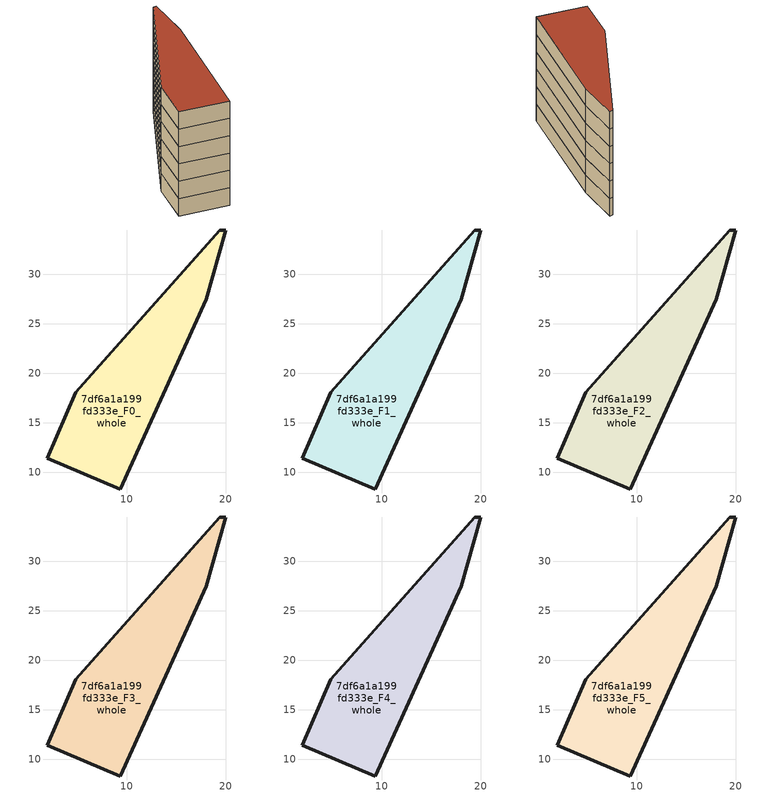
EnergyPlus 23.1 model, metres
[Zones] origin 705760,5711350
7df6a1a199fd333e_F0_whole
 floor ground (EU_floor_Construction): 20.02,34.48 18.03,27.49 9.34,8.28 1.95,11.39 4.84,18.06 19.42,34.5 z0
 wall outside (EU_wall_Construction): 19.42,34.5 4.84,18.06 1.95,11.39 9.34,8.28 18.03,27.49 20.02,34.48 19.42,34.5 z0:3
7df6a1a199fd333e_F1_whole
 floor to 7df6a1a199fd333e_F0_whole (EU_floor_Construction): 20.02,34.48 18.03,27.49 9.34,8.28 1.95,11.39 4.84,18.06 19.42,34.5 z3
 wall outside (EU_wall_Construction): 19.42,34.5 4.84,18.06 1.95,11.39 9.34,8.28 18.03,27.49 20.02,34.48 19.42,34.5 z3:6
7df6a1a199fd333e_F2_whole
 floor to 7df6a1a199fd333e_F1_whole (EU_floor_Construction): 20.02,34.48 18.03,27.49 9.34,8.28 1.95,11.39 4.84,18.06 19.42,34.5 z6
 wall outside (EU_wall_Construction): 19.42,34.5 4.84,18.06 1.95,11.39 9.34,8.28 18.03,27.49 20.02,34.48 19.42,34.5 z6:9
7df6a1a199fd333e_F3_whole
 floor to 7df6a1a199fd333e_F2_whole (EU_floor_Construction): 20.02,34.48 18.03,27.49 9.34,8.28 1.95,11.39 4.84,18.06 19.42,34.5 z9
 wall outside (EU_wall_Construction): 19.42,34.5 4.84,18.06 1.95,11.39 9.34,8.28 18.03,27.49 20.02,34.48 19.42,34.5 z9:12
7df6a1a199fd333e_F4_whole
 floor to 7df6a1a199fd333e_F3_whole (EU_floor_Construction): 20.02,34.48 18.03,27.49 9.34,8.28 1.95,11.39 4.84,18.06 19.42,34.5 z12
 wall outside (EU_wall_Construction): 19.42,34.5 4.84,18.06 1.95,11.39 9.34,8.28 18.03,27.49 20.02,34.48 19.42,34.5 z12:15
7df6a1a199fd333e_F5_whole
 floor to 7df6a1a199fd333e_F4_whole (EU_floor_Construction): 20.02,34.48 18.03,27.49 9.34,8.28 1.95,11.39 4.84,18.06 19.42,34.5 z15
 wall outside (EU_wall_Construction): 19.42,34.5 4.84,18.06 1.95,11.39 9.34,8.28 18.03,27.49 20.02,34.48 19.42,34.5 z15:18
 roof outside (EU_roof_Construction): 9.34,8.28 18.03,27.49 20.02,34.48 19.42,34.5 4.84,18.06 1.95,11.39 z18
[Building]
EU S2 Campaign: North Axis=0; Terrain=City; Solar Distribution=FullExterior
[Site:Location]
London: Latitude=51.5; Longitude=-0.5; Time Zone=0; Elevation=25
[SizingPeriod:WeatherFileDays]
AnnualSizingPeriod: Begin Month=1; Begin Day of Month=1; End Month=12; End Day of Month=31; Day of Week for Start Day=Monday; Use Weather File Daylight Saving Period=No; Use Weather File Rain and Snow Indicators=No
[MATERIAL]
EU_InternalMass_Material: Roughness=MediumRough; Thickness=0.1; Conductivity=1; Density=1800; Specific Heat=900; Thermal Absorptance=0.9; Solar Absorptance=0.7; Visible Absorptance=0.7
[MATERIAL:NOMASS] Roughness=MediumRough; Thermal Absorptance=0.9; Solar Absorptance=0.7; Visible Absorptance=0.7
Name | Thermal Resistance
EU_wall_NoMass | 1.04674
EU_roof_NoMass | 4.32442
EU_floor_NoMass | 2.04616
[CONSTRUCTION]
EU_wall_Construction: EU_wall_NoMass
EU_roof_Construction: EU_roof_NoMass
EU_floor_Construction: EU_floor_NoMass
EU_InternalMass_Construction: EU_InternalMass_Material
[ZONE] Type=1; Multiplier=1; Ceiling Height=autocalculate; Volume=470.048; Floor Area=autocalculate; Part of Total Floor Area=Yes
7df6a1a199fd333e_F0_whole; 7df6a1a199fd333e_F1_whole; 7df6a1a199fd333e_F2_whole; 7df6a1a199fd333e_F3_whole; 7df6a1a199fd333e_F4_whole; 7df6a1a199fd333e_F5_whole
[INTERNALMASS] Construction=EU_InternalMass_Construction; Surface Area=156.682
Name | Zone or ZoneList
7df6a1a199fd333e_F0_whole_EU_InternalMass | 7df6a1a199fd333e_F0_whole
7df6a1a199fd333e_F1_whole_EU_InternalMass | 7df6a1a199fd333e_F1_whole
7df6a1a199fd333e_F2_whole_EU_InternalMass | 7df6a1a199fd333e_F2_whole
7df6a1a199fd333e_F3_whole_EU_InternalMass | 7df6a1a199fd333e_F3_whole
7df6a1a199fd333e_F4_whole_EU_InternalMass | 7df6a1a199fd333e_F4_whole
7df6a1a199fd333e_F5_whole_EU_InternalMass | 7df6a1a199fd333e_F5_whole
[OTHEREQUIPMENT] Fuel Type=Electricity; Design Level Calculation Method=Watts/Area; Power per Zone Floor Area=1; Fraction Latent=0; Fraction Radiant=0; Fraction Lost=0; Carbon Dioxide Generation Rate=0; EndUse Subcategory=EU_Step8_InternalGains
Name | Zone or ZoneList or Space or SpaceList | Schedule
EU_Step8_InternalGain_7df6a1a199fd333e_F0_whole_f000 | 7df6a1a199fd333e_F0_whole | EU_Step8_GainSchedule_7df6a1a199fd333e_F0_whole_f000
EU_Step8_InternalGain_7df6a1a199fd333e_F1_whole_f000 | 7df6a1a199fd333e_F1_whole | EU_Step8_GainSchedule_7df6a1a199fd333e_F1_whole_f000
EU_Step8_InternalGain_7df6a1a199fd333e_F2_whole_f000 | 7df6a1a199fd333e_F2_whole | EU_Step8_GainSchedule_7df6a1a199fd333e_F2_whole_f000
EU_Step8_InternalGain_7df6a1a199fd333e_F3_whole_f000 | 7df6a1a199fd333e_F3_whole | EU_Step8_GainSchedule_7df6a1a199fd333e_F3_whole_f000
EU_Step8_InternalGain_7df6a1a199fd333e_F4_whole_f000 | 7df6a1a199fd333e_F4_whole | EU_Step8_GainSchedule_7df6a1a199fd333e_F4_whole_f000
EU_Step8_InternalGain_7df6a1a199fd333e_F5_whole_f000 | 7df6a1a199fd333e_F5_whole | EU_Step8_GainSchedule_7df6a1a199fd333e_F5_whole_f000
[ZONEVENTILATION:DESIGNFLOWRATE] Schedule=EU_AlwaysOn; Design Flow Rate Calculation Method=AirChanges/Hour; Air Changes per Hour=0.488719; Ventilation Type=Natural; Fan Pressure Rise=0; Fan Total Efficiency=1; Constant Term Coefficient=1; Temperature Term Coefficient=0; Velocity Term Coefficient=0; Velocity Squared Term Coefficient=0; Minimum Indoor Temperature=-100; Maximum Indoor Temperature=100; Delta Temperature=-100; Minimum Outdoor Temperature=-100; Maximum Outdoor Temperature=100; Maximum Wind Speed=40
Name | Zone or ZoneList or Space or SpaceList
EU_ConstantAir_7df6a1a199fd333e_F0_whole | 7df6a1a199fd333e_F0_whole
EU_ConstantAir_7df6a1a199fd333e_F1_whole | 7df6a1a199fd333e_F1_whole
EU_ConstantAir_7df6a1a199fd333e_F2_whole | 7df6a1a199fd333e_F2_whole
EU_ConstantAir_7df6a1a199fd333e_F3_whole | 7df6a1a199fd333e_F3_whole
EU_ConstantAir_7df6a1a199fd333e_F4_whole | 7df6a1a199fd333e_F4_whole
EU_ConstantAir_7df6a1a199fd333e_F5_whole | 7df6a1a199fd333e_F5_whole
[HVACTEMPLATE:THERMOSTAT] Constant Heating Setpoint=20; Constant Cooling Setpoint=50
EU_HeatOnly_7df6a1a199fd333e_F0_whole; EU_HeatOnly_7df6a1a199fd333e_F1_whole; EU_HeatOnly_7df6a1a199fd333e_F2_whole; EU_HeatOnly_7df6a1a199fd333e_F3_whole; EU_HeatOnly_7df6a1a199fd333e_F4_whole; EU_HeatOnly_7df6a1a199fd333e_F5_whole
[HVACTEMPLATE:ZONE:IDEALLOADSAIRSYSTEM] System Availability Schedule=EU_AlwaysOn; Maximum Heating Supply Air Temperature=50; Minimum Cooling Supply Air Temperature=13; Maximum Heating Supply Air Humidity Ratio=0.0156; Minimum Cooling Supply Air Humidity Ratio=0.0077; Heating Limit=NoLimit; Cooling Limit=NoLimit; Heating Availability Schedule=EU_AlwaysOn; Cooling Availability Schedule=EU_CoolingOff; Dehumidification Control Type=ConstantSensibleHeatRatio; Cooling Sensible Heat Ratio=0.7; Dehumidification Setpoint=60; Humidification Control Type=None; Humidification Setpoint=30; Outdoor Air Method=None; Outdoor Air Flow Rate per Person=0.00944; Outdoor Air Flow Rate per Zone Floor Area=0; Outdoor Air Flow Rate per Zone=0; Demand Controlled Ventilation Type=None; Outdoor Air Economizer Type=NoEconomizer; Heat Recovery Type=None; Sensible Heat Recovery Effectiveness=0.7; Latent Heat Recovery Effectiveness=0.65
Name | Template Thermostat
7df6a1a199fd333e_F0_whole | EU_HeatOnly_7df6a1a199fd333e_F0_whole
7df6a1a199fd333e_F1_whole | EU_HeatOnly_7df6a1a199fd333e_F1_whole
7df6a1a199fd333e_F2_whole | EU_HeatOnly_7df6a1a199fd333e_F2_whole
7df6a1a199fd333e_F3_whole | EU_HeatOnly_7df6a1a199fd333e_F3_whole
7df6a1a199fd333e_F4_whole | EU_HeatOnly_7df6a1a199fd333e_F4_whole
7df6a1a199fd333e_F5_whole | EU_HeatOnly_7df6a1a199fd333e_F5_whole
[SIZING:ZONE] Zone Cooling Design Supply Air Temperature Input Method=SupplyAirTemperature; Zone Cooling Design Supply Air Temperature=13; Zone Heating Design Supply Air Temperature Input Method=SupplyAirTemperature; Zone Heating Design Supply Air Temperature=50; Zone Cooling Design Supply Air Humidity Ratio=0.008; Zone Heating Design Supply Air Humidity Ratio=0.008; Cooling Design Air Flow Method=DesignDay; Cooling Design Air Flow Rate=0; Cooling Minimum Air Flow per Zone Floor Area=0.000762; Cooling Minimum Air Flow=0; Cooling Minimum Air Flow Fraction=0.2; Heating Design Air Flow Method=DesignDay; Heating Design Air Flow Rate=0; Heating Maximum Air Flow per Zone Floor Area=0.002032; Heating Maximum Air Flow=0.141576; Heating Maximum Air Flow Fraction=0.3; Account for Dedicated Outdoor Air System=No; Dedicated Outdoor Air System Control Strategy=NeutralSupplyAir; Dedicated Outdoor Air Low Setpoint Temperature for Design=autosize; Dedicated Outdoor Air High Setpoint Temperature for Design=autosize; Zone Load Sizing Method=Sensible Load Only No Latent Load; Zone Latent Cooling Design Supply Air Humidity Ratio Input Method=HumidityRatioDifference; Zone Cooling Design Supply Air Humidity Ratio Difference=0.005; Zone Latent Heating Design Supply Air Humidity Ratio Input Method=HumidityRatioDifference; Zone Humidification Design Supply Air Humidity Ratio Difference=0.005
7df6a1a199fd333e_F0_whole; 7df6a1a199fd333e_F1_whole; 7df6a1a199fd333e_F2_whole; 7df6a1a199fd333e_F3_whole; 7df6a1a199fd333e_F4_whole; 7df6a1a199fd333e_F5_whole
[SCHEDULE:CONSTANT]
Name | Hourly Value
EU_AlwaysOn | 1
EU_CoolingOff | 0
[SCHEDULE:FILE] Column Number=1; Rows to Skip at Top=0; Number of Hours of Data=8760; Column Separator=Comma; Interpolate to Timestep=No; Minutes per Item=60; Adjust Schedule for Daylight Savings=Yes
Name | File
EU_Step8_GainSchedule_7df6a1a199fd333e_F0_whole_f000 | C:\Users\o_iseri\Desktop\OpenUBEM\openubem\outputs\eu_evidence\EU-11\GB-LDN-STDUNSTANS\idfs\7df6a1a199fd333e\7df6a1a199fd333e_F0_whole_f000_gain.csv
EU_Step8_GainSchedule_7df6a1a199fd333e_F1_whole_f000 | C:\Users\o_iseri\Desktop\OpenUBEM\openubem\outputs\eu_evidence\EU-11\GB-LDN-STDUNSTANS\idfs\7df6a1a199fd333e\7df6a1a199fd333e_F1_whole_f000_gain.csv
EU_Step8_GainSchedule_7df6a1a199fd333e_F2_whole_f000 | C:\Users\o_iseri\Desktop\OpenUBEM\openubem\outputs\eu_evidence\EU-11\GB-LDN-STDUNSTANS\idfs\7df6a1a199fd333e\7df6a1a199fd333e_F2_whole_f000_gain.csv
EU_Step8_GainSchedule_7df6a1a199fd333e_F3_whole_f000 | C:\Users\o_iseri\Desktop\OpenUBEM\openubem\outputs\eu_evidence\EU-11\GB-LDN-STDUNSTANS\idfs\7df6a1a199fd333e\7df6a1a199fd333e_F3_whole_f000_gain.csv
EU_Step8_GainSchedule_7df6a1a199fd333e_F4_whole_f000 | C:\Users\o_iseri\Desktop\OpenUBEM\openubem\outputs\eu_evidence\EU-11\GB-LDN-STDUNSTANS\idfs\7df6a1a199fd333e\7df6a1a199fd333e_F4_whole_f000_gain.csv
EU_Step8_GainSchedule_7df6a1a199fd333e_F5_whole_f000 | C:\Users\o_iseri\Desktop\OpenUBEM\openubem\outputs\eu_evidence\EU-11\GB-LDN-STDUNSTANS\idfs\7df6a1a199fd333e\7df6a1a199fd333e_F5_whole_f000_gain.csv
